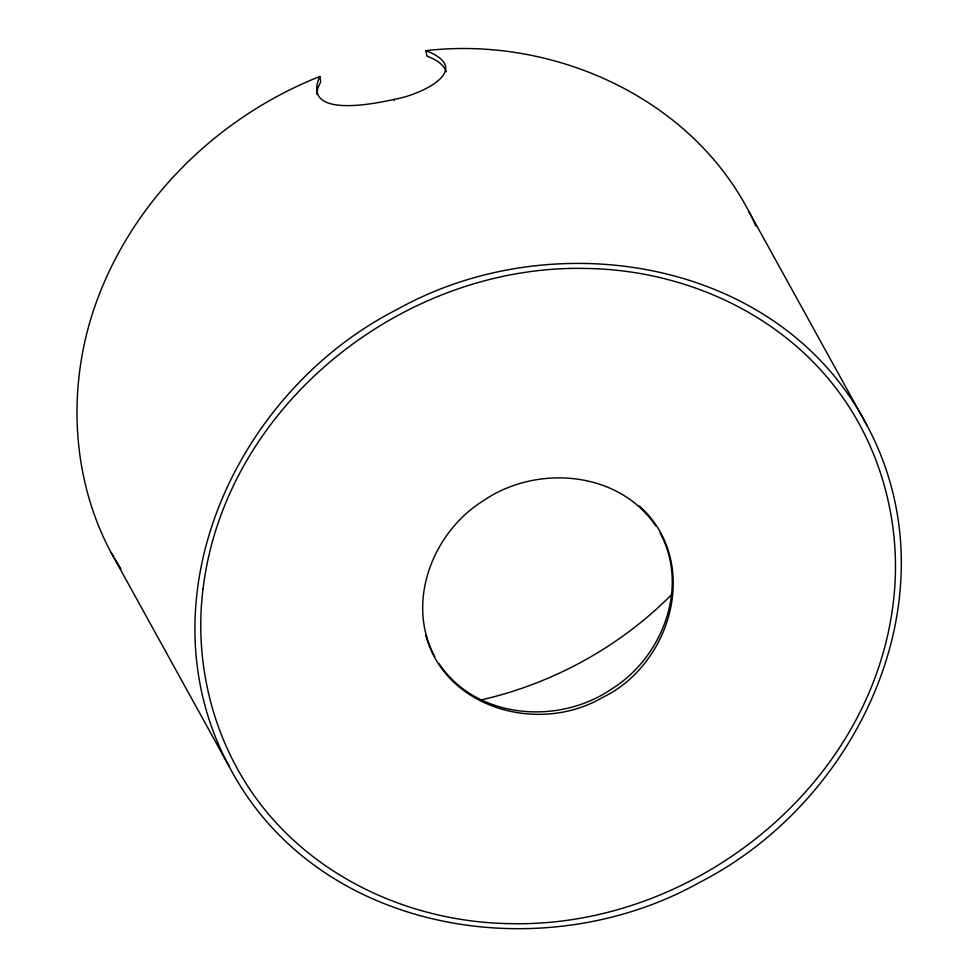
<?xml version="1.0" encoding="UTF-8"?>
<svg xmlns="http://www.w3.org/2000/svg" width="978" height="978" viewBox="0 0 978 978"><rect width="100%" height="100%" fill="white"/><g stroke="black" fill="none" stroke-linecap="round" stroke-linejoin="round"><path stroke-width="1.47" d="M316.896 94.401L317.789 88.057L320.735 81.883L319.769 76.492C301.151 118.546 373.351 104.096 394.024 99.365C418.633 95.697 475.687 70.037 425.968 50.648L426.934 56.039C434.562 59.157 443.291 63.387 446.261 71.675M672.314 593.903C620.394 646.544 552.912 683.659 480.834 699.991M319.769 76.492C220.123 115.991 136.394 196.456 98.203 297.19C67.005 379.085 69.426 474.183 110.832 552.13L229.011 766.214C316.273 933.868 542.986 970.249 699.527 882.437C860.09 800.579 956.435 593.01 867.229 425.882L749.05 211.81M425.968 50.648C557.546 35.428 700.639 101.92 755.811 225.942M639.245 505.846C701.226 561.36 672.179 664.306 601.922 697.815C539.514 734.111 445.87 709.417 425.785 635.284M655.7 525.883C618.487 470.418 536.078 464.416 483.45 500.687C432.887 531.861 405.344 602.081 434.721 656.519M439.256 663.879C476.469 719.343 558.878 725.346 611.494 689.074C662.069 657.901 689.6 587.68 660.236 533.242M867.229 425.882C779.967 258.229 553.255 221.847 396.713 309.647C236.138 391.506 139.793 599.086 229.011 766.214M110.832 552.13L120.966 569M394.024 99.365L394.268 100.697M203.021 589.037C192.972 669.575 216.774 753.842 269.794 815.64C328.706 884.43 418.657 921.936 508.426 923.599C691.324 928.855 870.897 787.534 893.22 603.059C903.269 522.509 879.466 438.254 826.447 376.457C767.534 307.654 677.583 270.148 587.815 268.498C404.916 263.229 225.331 404.562 203.021 589.037"/></g></svg>
